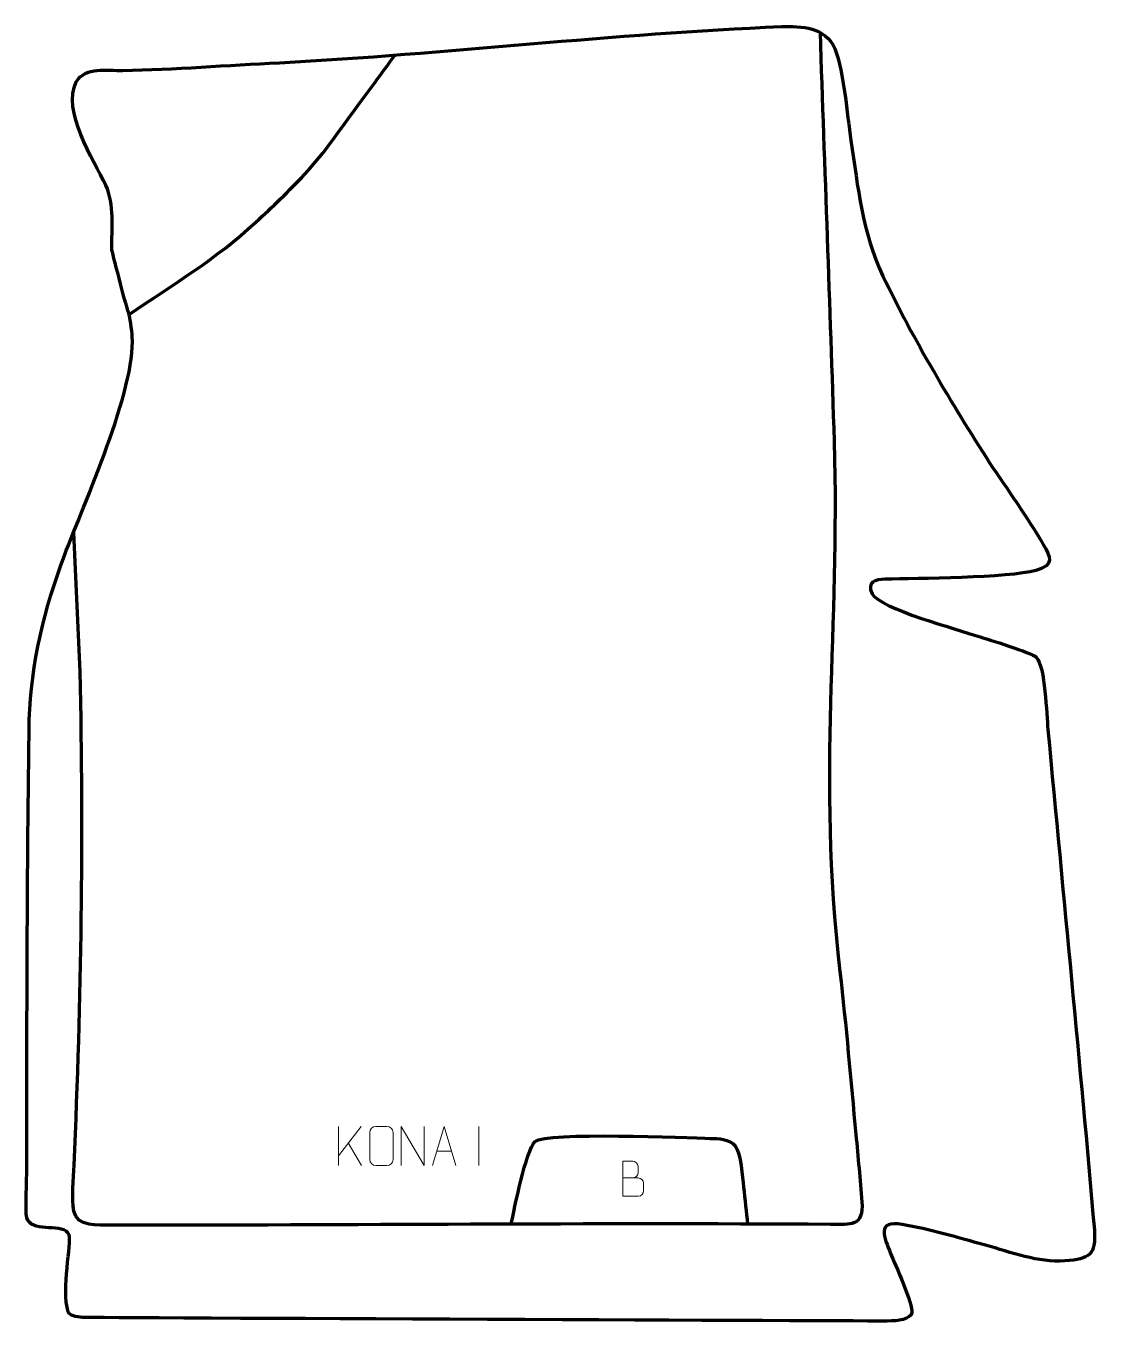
# Model space of a CAD drawing. Header units: millimetres. Extents: x 1004 to 1686, y 23 to 848.
import ezdxf

# ---------------------------------------------------------------- set-up
doc = ezdxf.new("R2010")
doc.units = ezdxf.units.MM
doc.header["$MEASUREMENT"] = 0
doc.layers.add('layer 2', color=7, linetype='Continuous')
doc.layers.add('layer 3', color=7, linetype='Continuous')

msp = doc.modelspace()

# ---------------------------------------------------------------- linework, layer by layer
at = {"layer": 'layer 2', "color": 140, "lineweight": 158}
for points, knots in [([(1510.2976, 843.5289), (1513.2131, 756.726), (1516.5676, 669.878), (1519.2628, 583.0804), (1519.2628, 583.0804), (1523.0263, 461.8605), (1508.2243, 372.8432), (1522.9949, 245.3289), (1522.9949, 245.3289), (1526.9454, 210.7866), (1529.8982, 176.136), (1533.1689, 141.525), (1533.1689, 141.525), (1534.5274, 127.2131), (1535.8336, 112.9016), (1536.9807, 98.5709), (1536.9807, 98.5709), (1538.2316, 82.7287), (1529.8861, 84.134), (1517.0401, 84.229), (1517.0401, 84.229), (1364.2487, 85.3566), (1211.1133, 83.5261), (1058.2518, 83.786), (1058.2518, 83.786), (1050.415, 83.7626), (1036.7629, 82.584), (1034.7811, 92.7408), (1034.7811, 92.7408), (1033.3259, 100.1984), (1034.5661, 113.8977), (1034.9563, 121.9155), (1034.9563, 121.9155), (1039.786, 228.8825), (1041.0666, 329.2759), (1038.8889, 436.4653), (1038.8889, 436.4653), (1038.8889, 436.4653), (1034.735, 524.7291), (1034.735, 524.7291)], [0, 0, 0, 0, 0.09090909, 0.09090909, 0.09090909, 0.09090909, 0.18181818, 0.18181818, 0.18181818, 0.18181818, 0.27272727, 0.27272727, 0.27272727, 0.27272727, 0.36363636, 0.36363636, 0.36363636, 0.36363636, 0.45454545, 0.45454545, 0.45454545, 0.45454545, 0.54545455, 0.54545455, 0.54545455, 0.54545455, 0.63636364, 0.63636364, 0.63636364, 0.63636364, 0.72727273, 0.72727273, 0.72727273, 0.72727273, 0.81818182, 0.81818182, 0.81818182, 0.81818182, 1, 1, 1, 1]), ([(1070.0606, 663.8727), (1098.6394, 683.302), (1125.121, 698.9664), (1150.8319, 722.7158), (1150.8319, 722.7158), (1161.037, 732.1422), (1172.3785, 742.8947), (1181.8048, 753.0351), (1181.8048, 753.0351), (1194.785, 766.9987), (1205.4426, 783.0997), (1216.7653, 798.3998), (1216.7653, 798.3998), (1220.1656, 802.9739), (1223.5724, 807.5422), (1226.9545, 812.1301), (1226.9545, 812.1301), (1226.9545, 812.1301), (1227.5176, 812.8946), (1227.5176, 812.8946), (1227.5176, 812.8946), (1231.3061, 818.0476), (1235.0947, 823.2004), (1238.8833, 828.3534), (1238.8833, 828.3534), (1238.8833, 828.3534), (1239.4516, 829.1262), (1239.4516, 829.1262)], [0, 0, 0, 0, 0.125, 0.125, 0.125, 0.125, 0.25, 0.25, 0.25, 0.25, 0.375, 0.375, 0.375, 0.375, 0.5, 0.5, 0.5, 0.5, 0.625, 0.625, 0.625, 0.625, 0.75, 0.75, 0.75, 0.75, 1, 1, 1, 1]), ([(1313.3845, 84.1727), (1315.6744, 94.1979), (1322.7772, 131.2752), (1328.7339, 137.0232), (1328.7339, 137.0232), (1335.405, 143.4606), (1426.4228, 139.3642), (1440.3098, 139.0598), (1440.3098, 139.0598), (1445.5607, 138.9427), (1452.5989, 138.784), (1456.2327, 134.4248), (1456.2327, 134.4248), (1460.2545, 128.7468), (1460.7206, 115.2146), (1461.5354, 107.9619), (1461.5354, 107.9619), (1462.4185, 100.102), (1463.306, 92.2427), (1464.1909, 84.383)], [0, 0, 0, 0, 0.16666667, 0.16666667, 0.16666667, 0.16666667, 0.33333333, 0.33333333, 0.33333333, 0.33333333, 0.5, 0.5, 0.5, 0.5, 0.66666667, 0.66666667, 0.66666667, 0.66666667, 1, 1, 1, 1])]:
    msp.add_open_spline(points, degree=3, knots=knots, dxfattribs=at)
at = {"layer": 'layer 3', "color": 242, "lineweight": 158}
msp.add_open_spline([(1553.1886, 22.6835), (1560.4157, 22.7346), (1567.8159, 23.7421), (1568.7823, 27.9394), (1568.7823, 27.9394), (1569.9393, 32.965), (1557.9361, 59.3008), (1555.2461, 65.6794), (1555.2461, 65.6794), (1551.2169, 75.9917), (1545.9197, 87.1655), (1562.6875, 84.2473), (1562.6875, 84.2473), (1579.7691, 81.2745), (1598.8403, 75.7166), (1615.6697, 71.0696), (1615.6697, 71.0696), (1631.9356, 66.5411), (1649.3817, 59.736), (1666.3399, 61.0032), (1666.3399, 61.0032), (1682.2182, 62.3627), (1686.2386, 64.7257), (1685.1186, 80.8717), (1685.1186, 80.8717), (1675.8662, 187.1258), (1665.43, 293.3311), (1655.5163, 399.5302), (1655.5163, 399.5302), (1654.6246, 409.0933), (1653.8521, 439.7302), (1648.1314, 445.5595), (1648.1314, 445.5595), (1645.3574, 448.3862), (1616.8509, 457.0534), (1610.9426, 458.9576), (1610.9426, 458.9576), (1598.1114, 463.3175), (1548.5229, 476.4951), (1543.4566, 485.968), (1543.4566, 485.968), (1539.9379, 493.611), (1545.5171, 495.1761), (1551.7935, 495.2904), (1551.7935, 495.2904), (1571.8692, 495.6559), (1630.0867, 495.9733), (1647.9153, 500.8641), (1647.9153, 500.8641), (1659.9822, 504.1744), (1657.0822, 509.3866), (1652.5, 517.4045), (1652.5, 517.4045), (1642.3962, 535.0839), (1629.6566, 552.3666), (1618.3984, 569.4325), (1618.3984, 569.4325), (1594.0035, 607.4758), (1569.8782, 647.6365), (1550.3687, 688.3947), (1550.3687, 688.3947), (1537.1926, 716.2377), (1534.5256, 744.687), (1530.0004, 774.6921), (1530.0004, 774.6921), (1527.2869, 792.6843), (1525.8289, 816.835), (1519.7301, 833.4195), (1519.7301, 833.4195), (1513.6316, 846.88), (1498.6727, 847.7132), (1485.6993, 847.296), (1485.6993, 847.296), (1378.2275, 842.8353), (1272.6475, 829.8855), (1165.8111, 824.2781), (1165.8111, 824.2781), (1132.6417, 822.6525), (1099.0767, 819.9975), (1065.9488, 819.3319), (1065.9488, 819.3319), (1056.2087, 819.1612), (1042.2613, 822.1027), (1036.3705, 812.0233), (1036.3705, 812.0233), (1026.9584, 794.1046), (1047.1646, 762.3347), (1055.2392, 746.2994), (1055.2392, 746.2994), (1060.7973, 733.867), (1058.9335, 718.6342), (1058.9625, 705.3125), (1058.9625, 705.3125), (1058.9625, 705.3125), (1068.0015, 669.2892), (1069.3308, 666.3648), (1069.3308, 666.3648), (1070.7306, 662.706), (1071.7172, 653.8123), (1072.0288, 649.7088), (1072.0288, 649.7088), (1074.5077, 617.0595), (1040.977, 542.3027), (1028.817, 510.3851), (1028.817, 510.3851), (1016.3097, 477.5668), (1007.494, 441.0319), (1006.4218, 405.8384), (1006.4218, 405.8384), (1004.9371, 309.3737), (1004.9659, 212.7243), (1004.7715, 116.2414), (1004.7715, 116.2414), (1004.7565, 108.2925), (1004.2659, 100.3172), (1004.3963, 92.4592), (1004.3963, 92.4592), (1004.4377, 89.9653), (1004.4916, 89.3307), (1005.5987, 87.0447), (1005.5987, 87.0447), (1009.7627, 78.4473), (1028.3868, 85.8346), (1031.7447, 77.5275), (1031.7447, 77.5275), (1033.7614, 72.5384), (1026.585, 43.0031), (1031.2364, 28.6603), (1031.2364, 28.6603), (1032.0704, 26.0887), (1036.291, 25.3492), (1040.4244, 25.029), (1040.4244, 25.029), (1044.5578, 24.7088), (1553.1886, 22.6835), (1553.1886, 22.6835)], degree=3, knots=[0, 0, 0, 0, 0.02857143, 0.02857143, 0.02857143, 0.02857143, 0.05714286, 0.05714286, 0.05714286, 0.05714286, 0.08571429, 0.08571429, 0.08571429, 0.08571429, 0.11428571, 0.11428571, 0.11428571, 0.11428571, 0.14285714, 0.14285714, 0.14285714, 0.14285714, 0.17142857, 0.17142857, 0.17142857, 0.17142857, 0.2, 0.2, 0.2, 0.2, 0.22857143, 0.22857143, 0.22857143, 0.22857143, 0.25714286, 0.25714286, 0.25714286, 0.25714286, 0.28571429, 0.28571429, 0.28571429, 0.28571429, 0.31428571, 0.31428571, 0.31428571, 0.31428571, 0.34285714, 0.34285714, 0.34285714, 0.34285714, 0.37142857, 0.37142857, 0.37142857, 0.37142857, 0.4, 0.4, 0.4, 0.4, 0.42857143, 0.42857143, 0.42857143, 0.42857143, 0.45714286, 0.45714286, 0.45714286, 0.45714286, 0.48571429, 0.48571429, 0.48571429, 0.48571429, 0.51428571, 0.51428571, 0.51428571, 0.51428571, 0.54285714, 0.54285714, 0.54285714, 0.54285714, 0.57142857, 0.57142857, 0.57142857, 0.57142857, 0.6, 0.6, 0.6, 0.6, 0.62857143, 0.62857143, 0.62857143, 0.62857143, 0.65714286, 0.65714286, 0.65714286, 0.65714286, 0.68571429, 0.68571429, 0.68571429, 0.68571429, 0.71428571, 0.71428571, 0.71428571, 0.71428571, 0.74285714, 0.74285714, 0.74285714, 0.74285714, 0.77142857, 0.77142857, 0.77142857, 0.77142857, 0.8, 0.8, 0.8, 0.8, 0.82857143, 0.82857143, 0.82857143, 0.82857143, 0.85714286, 0.85714286, 0.85714286, 0.85714286, 0.88571429, 0.88571429, 0.88571429, 0.88571429, 0.91428571, 0.91428571, 0.91428571, 0.91428571, 0.94285714, 0.94285714, 0.94285714, 0.94285714, 1, 1, 1, 1], dxfattribs=at)
at = {"layer": 'layer 3', "color": 250, "lineweight": 9}
for points in [[(1203.4599, 146.6902), (1203.4599, 146.6902), (1203.4599, 121.7366), (1203.4599, 121.7366)], [(1217.8361, 146.6902), (1217.8361, 146.6902), (1203.4599, 128.0505), (1203.4599, 128.0505)], [(1292.8107, 146.7005), (1292.8107, 146.7005), (1292.8107, 121.7264), (1292.8107, 121.7264)], [(1218.1614, 121.8324), (1218.1614, 121.8324), (1209.6909, 136.146), (1209.6909, 136.146)], [(1266.0629, 130.9861), (1266.0629, 130.9861), (1275.5586, 130.9861), (1275.5586, 130.9861)]]:
    msp.add_open_spline(points, degree=3, dxfattribs=at)
for points, knots in [([(1227.2911, 146.6899), (1229.6168, 146.6899), (1231.9429, 146.6899), (1234.269, 146.6899), (1234.269, 146.6899), (1236.2156, 146.7255), (1238.207, 145.2339), (1238.2337, 142.7963), (1238.2337, 142.7963), (1238.2333, 137.0494), (1238.2333, 131.3021), (1238.2337, 125.5544), (1238.2337, 125.5544), (1238.0939, 123.231), (1236.4167, 121.7514), (1234.269, 121.7406), (1234.269, 121.7406), (1231.9371, 121.741), (1229.6052, 121.741), (1227.2737, 121.7406), (1227.2737, 121.7406), (1225.3487, 121.6352), (1223.3766, 123.5197), (1223.3878, 125.537), (1223.3878, 125.537), (1223.3881, 131.3071), (1223.3881, 137.0768), (1223.3878, 142.8461), (1223.3878, 142.8461), (1223.392, 144.9842), (1225.1387, 146.7034), (1227.2911, 146.6899)], [0, 0, 0, 0, 0.11111111, 0.11111111, 0.11111111, 0.11111111, 0.22222222, 0.22222222, 0.22222222, 0.22222222, 0.33333333, 0.33333333, 0.33333333, 0.33333333, 0.44444444, 0.44444444, 0.44444444, 0.44444444, 0.55555556, 0.55555556, 0.55555556, 0.55555556, 0.66666667, 0.66666667, 0.66666667, 0.66666667, 0.77777778, 0.77777778, 0.77777778, 0.77777778, 1, 1, 1, 1]), ([(1243.4833, 121.7367), (1243.4833, 121.7367), (1243.4833, 146.6902), (1243.4833, 146.6902), (1243.4833, 146.6902), (1243.4833, 146.6902), (1258.1381, 121.7367), (1258.1381, 121.7367), (1258.1381, 121.7367), (1258.1381, 121.7367), (1258.1381, 146.6902), (1258.1381, 146.6902)], [0, 0, 0, 0, 0.25, 0.25, 0.25, 0.25, 0.5, 0.5, 0.5, 0.5, 1, 1, 1, 1]), ([(1263.3403, 121.7367), (1263.3403, 121.7367), (1270.7113, 146.6902), (1270.7113, 146.6902), (1270.7113, 146.6902), (1270.7113, 146.6902), (1278.2812, 121.7367), (1278.2812, 121.7367)], [0, 0, 0, 0, 0.33333333, 0.33333333, 0.33333333, 0.33333333, 1, 1, 1, 1]), ([(1384.5829, 113.8497), (1387.8419, 113.8501), (1391.1013, 113.8501), (1394.361, 113.8497), (1394.361, 113.8497), (1396.1303, 113.8342), (1397.8532, 112.2792), (1397.8532, 110.4434), (1397.8532, 110.4434), (1397.8529, 109.4326), (1397.8529, 106.7013), (1397.8532, 105.6902), (1397.8532, 105.6902), (1397.8691, 104.0261), (1396.4878, 102.2223), (1394.4084, 102.2375), (1394.4084, 102.2375), (1391.1484, 102.2378), (1387.8887, 102.2378), (1384.6294, 102.2375), (1384.6294, 102.2375), (1384.6294, 109.6879), (1384.6294, 117.138), (1384.6294, 124.5878), (1384.6294, 124.5878), (1386.7555, 124.5878), (1388.8819, 124.5878), (1391.0084, 124.5878), (1391.0084, 124.5878), (1392.5139, 124.6036), (1394.3919, 122.8924), (1394.4078, 121.1347), (1394.4078, 121.1347), (1394.4074, 119.2841), (1394.4074, 119.1534), (1394.4078, 117.3025), (1394.4078, 117.3025), (1394.4232, 115.4519), (1392.7623, 113.8342), (1390.9619, 113.8497)], [0, 0, 0, 0, 0.09090909, 0.09090909, 0.09090909, 0.09090909, 0.18181818, 0.18181818, 0.18181818, 0.18181818, 0.27272727, 0.27272727, 0.27272727, 0.27272727, 0.36363636, 0.36363636, 0.36363636, 0.36363636, 0.45454545, 0.45454545, 0.45454545, 0.45454545, 0.54545455, 0.54545455, 0.54545455, 0.54545455, 0.63636364, 0.63636364, 0.63636364, 0.63636364, 0.72727273, 0.72727273, 0.72727273, 0.72727273, 0.81818182, 0.81818182, 0.81818182, 0.81818182, 1, 1, 1, 1])]:
    msp.add_open_spline(points, degree=3, knots=knots, dxfattribs=at)

doc.saveas('drawing.dxf')
